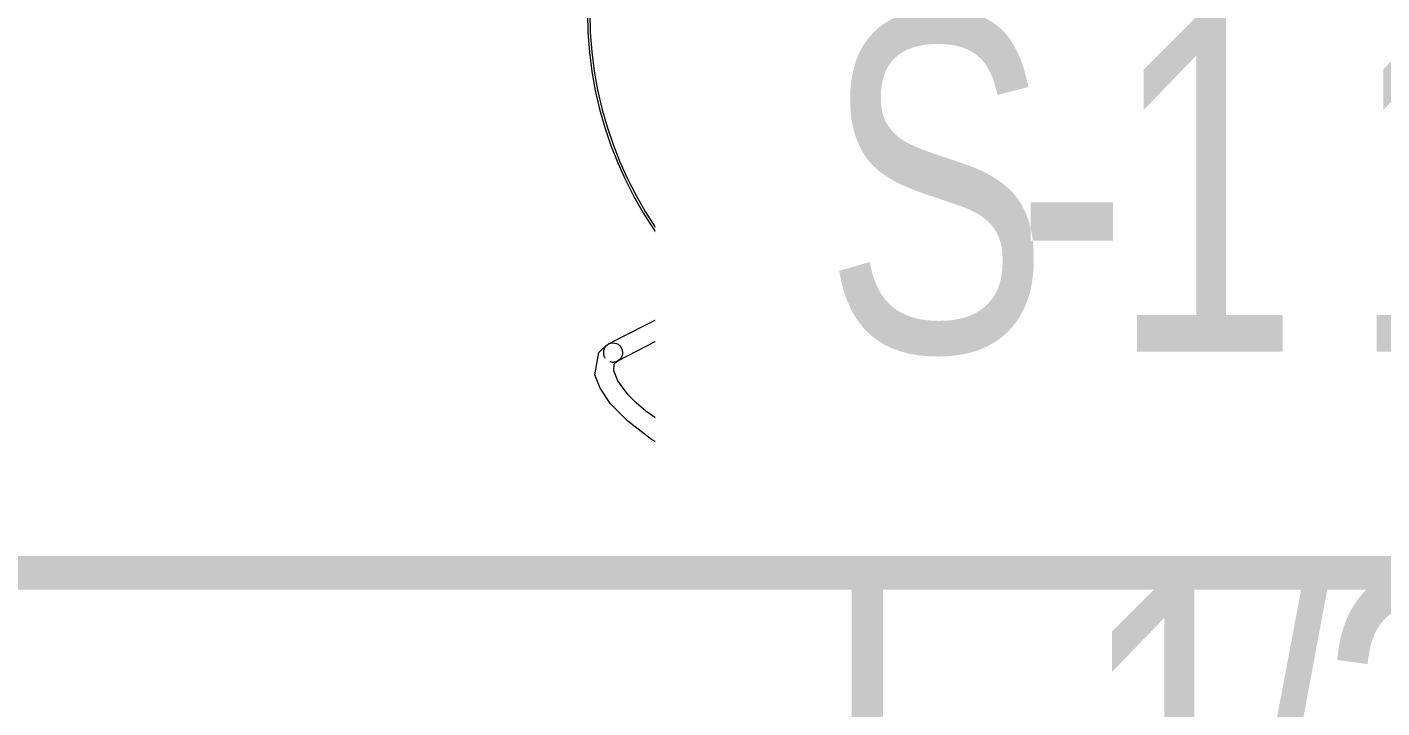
# Model space of a CAD drawing. Header units: millimetres. Extents: x -81374 to 485233, y -39075 to 157313.
# Drawn here: x 37252 to 38056, y -12100 to -11696 of the extents above; entities that cross this region are included whole.
import ezdxf
from ezdxf.enums import TextEntityAlignment as Align

# ---------------------------------------------------------------- set-up
doc = ezdxf.new("R2010")
doc.units = ezdxf.units.MM
doc.layers.add('G-IMPT', color=8, linetype='Continuous', lineweight=5)
doc.layers.add('M-HVAC VRV PIPE', color=152, linetype='Continuous')
doc.layers.add('M-HVAC-TEXT', color=7, linetype='Continuous')
doc.styles.add('romans', font='stylu.ttf', dxfattribs={"height": 125})
doc.styles.get("Standard").update_dxf_attribs({"font": 'arial.ttf'})

# ---------------------------------------------------------------- blocks, each defined once
blk = doc.blocks.new('floor plan 1')
at = {"layer": 'G-IMPT', "color": 8, "ltscale": 500}
for p, q in [((20341.56, -27055.62, 0), (20338.33, -27058.07, 0)), ((20345.11, -27053.63, 0), (20341.56, -27055.62, 0)), ((20348.81, -27052.2, 0), (20345.11, -27053.63, 0)), ((20352.8, -27051.3, 0), (20348.81, -27052.2, 0)), ((20357.14, -27050.95, 0), (20352.8, -27051.3, 0)), ((20357.14, -27050.95, 0), (20361.53, -27051.3, 0)), ((20361.53, -27051.3, 0), (20365.51, -27052.21, 0)), ((20365.51, -27052.21, 0), (20369.2, -27053.65, 0)), ((20369.2, -27053.65, 0), (20376.02, -27058.13, 0)), ((20333.07, -27064.22, 0), (20331.15, -27067.77, 0)), ((20335.49, -27060.95, 0), (20333.07, -27064.22, 0)), ((20338.33, -27058.07, 0), (20335.49, -27060.95, 0)), ((20376.02, -27058.13, 0), (20381.21, -27064.22, 0)), ((20381.21, -27064.22, 0), (20383.12, -27067.74, 0)), ((20331.15, -27067.77, 0), (20328.84, -27075.65, 0)), ((20383.12, -27067.74, 0), (20385.44, -27075.64, 0)), ((20328.54, -27087.93, 0), (20328.54, -27079.78, 0)), ((20328.84, -27075.65, 0), (20328.55, -27079.78, 0)), ((20385.44, -27075.64, 0), (20385.73, -27079.78, 0)), ((20385.74, -27079.78, 0), (20385.74, -27087.75, 0)), ((20357.14, -27085.44, 0), (20301.51, -27090.2, 0)), ((20357.14, -27086.35, 0), (20345.91, -27087.6, 0)), ((20357.14, -27085.44, 0), (20412.78, -27090.2, 0)), ((20357.14, -27086.35, 0), (20368.37, -27087.6, 0)), ((20301.51, -27090.2, 0), (20241.2, -27103.31, 0)), ((20275.14, -27095.42, 0), (20270.31, -27097.08, 0)), ((20284.1, -27094.43, 0), (20275.14, -27095.42, 0)), ((20357.14, -27096.88, 0), (20303.26, -27101.5, 0)), ((20357.14, -27096.88, 0), (20411.02, -27101.5, 0)), ((20412.78, -27090.2, 0), (20473.08, -27103.31, 0)), ((20430.19, -27094.43, 0), (20439.14, -27095.42, 0)), ((20439.14, -27095.42, 0), (20443.97, -27097.08, 0)), ((20241.2, -27103.31, 0), (20236.66, -27104.43, 0)), ((20303.26, -27101.5, 0), (20244.48, -27114.28, 0)), ((20357.14, -27097.79, 0), (20273.71, -27107.88, 0)), ((20328.54, -27164.2, 0), (20328.54, -27098.49, 0)), ((20357.14, -27097.79, 0), (20440.57, -27107.88, 0)), ((20385.74, -27097.33, 0), (20385.74, -27164.2, 0)), ((20411.02, -27101.5, 0), (20469.81, -27114.28, 0)), ((20473.08, -27103.31, 0), (20477.62, -27104.43, 0)), ((20477.62, -27104.43, 0), (20526.21, -27122.46, 0)), ((20255.37, -27152.03, 0), (20233.18, -27112.76, 0)), ((20243.14, -27107.13, 0), (20265.33, -27146.4, 0)), ((20260.03, -27112.7, 0), (20248.05, -27118.21, 0)), ((20273.71, -27107.88, 0), (20260.03, -27112.7, 0)), ((20440.57, -27107.88, 0), (20454.26, -27112.7, 0)), ((20448.95, -27146.4, 0), (20471.14, -27107.13, 0)), ((20454.25, -27112.7, 0), (20465.91, -27118.06, 0)), ((20481.1, -27112.76, 0), (20458.91, -27152.03, 0)), ((20481.3, -27112.6, 0), (20487.89, -27116.02, 0)), ((20239.67, -27115.47, 0), (20197.93, -27130.45, 0)), ((20244.48, -27114.28, 0), (20239.67, -27115.47, 0)), ((20348.79, -27133.68, 0), (20348.79, -27118.05, 0)), ((20469.81, -27114.28, 0), (20474.61, -27115.47, 0)), ((20474.61, -27115.47, 0), (20516.35, -27130.45, 0)), ((20197.33, -27134.57, 0), (20207.43, -27126.86, 0)), ((20207.43, -27126.86, 0), (20213.04, -27123.39, 0)), ((20227.02, -27128.55, 0), (20216.79, -27134.45, 0)), ((20239.22, -27122.28, 0), (20227.02, -27128.55, 0)), ((20475.06, -27122.28, 0), (20487.26, -27128.55, 0)), ((20487.26, -27128.55, 0), (20497.49, -27134.45, 0)), ((20505.47, -27126.02, 0), (20511.16, -27129.85, 0)), ((20526.21, -27122.46, 0), (20547.82, -27134.77, 0)), ((20197.93, -27130.45, 0), (20178.21, -27140.86, 0)), ((20191.91, -27140.79, 0), (20197.33, -27134.57, 0)), ((20216.79, -27134.45, 0), (20209.91, -27139.06, 0)), ((20497.49, -27134.45, 0), (20504.37, -27139.06, 0)), ((20511.16, -27129.85, 0), (20516.34, -27134.01, 0)), ((20516.34, -27134.01, 0), (20522.64, -27141.21, 0)), ((20516.35, -27130.45, 0), (20536.07, -27140.86, 0)), ((20547.82, -27134.77, 0), (20561.95, -27145.49, 0)), ((20178.21, -27140.86, 0), (20162.96, -27151.5, 0)), ((20189.64, -27145.72, 0), (20191.91, -27140.79, 0)), ((20205.28, -27142.79, 0), (20202.52, -27145.63, 0)), ((20209.91, -27139.06, 0), (20205.28, -27142.79, 0)), ((20264.08, -27144.88, 0), (20262.96, -27144.14, 0)), ((20264.97, -27145.84, 0), (20264.08, -27144.88, 0)), ((20504.37, -27139.06, 0), (20509, -27142.79, 0)), ((20509, -27142.79, 0), (20511.76, -27145.63, 0)), ((20522.64, -27141.21, 0), (20524.99, -27147.57, 0)), ((20536.07, -27140.86, 0), (20551.32, -27151.5, 0)), ((20162.96, -27151.5, 0), (20157.22, -27156.49, 0)), ((20189.86, -27152.2, 0), (20189.64, -27145.72, 0)), ((20191.04, -27154.85, 0), (20189.86, -27152.2, 0)), ((20190.61, -27152.65, 0), (20192.93, -27148.11, 0)), ((20191.58, -27155.85, 0), (20190.61, -27152.65, 0)), ((20192.93, -27148.11, 0), (20194.62, -27147.09, 0)), ((20194.35, -27147.08, 0), (20196.29, -27146.95, 0)), ((20194.62, -27147.09, 0), (20194.35, -27147.08, 0)), ((20196.29, -27146.95, 0), (20197.21, -27147.01, 0)), ((20197.21, -27147.01, 0), (20198.11, -27147.21, 0)), ((20198.11, -27147.21, 0), (20198.96, -27147.56, 0)), ((20198.96, -27147.56, 0), (20199.74, -27148.04, 0)), ((20199.74, -27148.04, 0), (20200.43, -27148.65, 0)), ((20200.43, -27148.65, 0), (20201, -27149.35, 0)), ((20202.52, -27145.63, 0), (20200.67, -27148.75, 0)), ((20200.67, -27148.75, 0), (20201.42, -27150.06, 0)), ((20200.84, -27149.14, 0), (20217.54, -27171.05, 0)), ((20201.42, -27150.06, 0), (20201.54, -27150.33, 0)), ((20255.09, -27147.05, 0), (20254.65, -27149.27, 0)), ((20254.65, -27149.27, 0), (20255.09, -27151.45, 0)), ((20265.62, -27146.99, 0), (20264.97, -27145.84, 0)), ((20448.66, -27146.99, 0), (20448.22, -27149.17, 0)), ((20448.22, -27149.17, 0), (20448.66, -27151.39, 0)), ((20448.66, -27151.39, 0), (20449.89, -27153.21, 0)), ((20449.89, -27153.21, 0), (20451.71, -27154.44, 0)), ((20457.65, -27153.55, 0), (20458.55, -27152.59, 0)), ((20458.55, -27152.59, 0), (20459.2, -27151.45, 0)), ((20496.74, -27171.05, 0), (20513.44, -27149.14, 0)), ((20511.76, -27145.63, 0), (20513.61, -27148.76, 0)), ((20512.31, -27152.43, 0), (20513.29, -27149.35, 0)), ((20514.37, -27156.86, 0), (20512.31, -27152.43, 0)), ((20513.61, -27148.76, 0), (20512.74, -27150.34, 0)), ((20524.33, -27152.44, 0), (20523.3, -27154.72, 0)), ((20524.99, -27147.57, 0), (20524.33, -27152.44, 0)), ((20551.32, -27151.5, 0), (20557.07, -27156.49, 0)), ((20561.95, -27145.49, 0), (20572.19, -27155.87, 0)), ((20152.57, -27161.23, 0), (20146.46, -27169.47, 0)), ((20157.22, -27156.49, 0), (20152.57, -27161.23, 0)), ((20208.4, -27177.93, 0), (20191.74, -27156.06, 0)), ((20451.71, -27154.44, 0), (20453.93, -27154.9, 0)), ((20453.93, -27154.9, 0), (20455.26, -27154.76, 0)), ((20455.26, -27154.76, 0), (20456.53, -27154.3, 0)), ((20456.53, -27154.3, 0), (20457.65, -27153.55, 0)), ((20522.54, -27156.06, 0), (20505.88, -27177.94, 0)), ((20516.47, -27158.11, 0), (20514.37, -27156.86, 0)), ((20517.99, -27158.25, 0), (20516.04, -27158.1, 0)), ((20516.04, -27158.1, 0), (20516.47, -27158.11, 0)), ((20518.91, -27158.19, 0), (20517.99, -27158.25, 0)), ((20519.81, -27157.98, 0), (20518.91, -27158.19, 0)), ((20520.66, -27157.64, 0), (20519.81, -27157.98, 0)), ((20521.44, -27157.15, 0), (20520.66, -27157.64, 0)), ((20522.13, -27156.55, 0), (20521.44, -27157.15, 0)), ((20522.7, -27155.85, 0), (20522.13, -27156.55, 0)), ((20523.3, -27154.72, 0), (20523.25, -27154.84, 0)), ((20557.07, -27156.49, 0), (20561.71, -27161.23, 0)), ((20561.71, -27161.23, 0), (20567.82, -27169.47, 0)), ((20572.19, -27155.87, 0), (20578.45, -27165.06, 0)), ((20146.46, -27169.47, 0), (20144.03, -27175.46, 0)), ((20498.88, -27169.34, 0), (20498.33, -27169.62, 0)), ((20499.45, -27169.12, 0), (20498.88, -27169.34, 0)), ((20500.06, -27168.96, 0), (20499.45, -27169.12, 0)), ((20567.82, -27169.47, 0), (20570.25, -27175.46, 0)), ((20578.45, -27165.06, 0), (20581.44, -27173.02, 0)), ((20144.03, -27175.46, 0), (20144.24, -27179.43, 0)), ((20207.32, -27174.05, 0), (20207.35, -27175.43, 0)), ((20207.35, -27175.43, 0), (20207.73, -27176.76, 0)), ((20207.73, -27176.76, 0), (20208.27, -27177.74, 0)), ((20217.58, -27171.11, 0), (20218.67, -27172.6, 0)), ((20218.67, -27172.6, 0), (20220.37, -27174.99, 0)), ((20220.37, -27174.99, 0), (20222.95, -27178.72, 0)), ((20493.91, -27175, 0), (20491.32, -27178.74, 0)), ((20495.61, -27172.6, 0), (20493.91, -27175, 0)), ((20496.7, -27171.11, 0), (20495.61, -27172.6, 0)), ((20495.68, -27173.58, 0), (20495.66, -27174.95, 0)), ((20495.66, -27174.95, 0), (20495.97, -27176.3, 0)), ((20496.06, -27172.25, 0), (20495.68, -27173.58, 0)), ((20495.97, -27176.3, 0), (20496.59, -27177.55, 0)), ((20496.6, -27171.24, 0), (20496.06, -27172.25, 0)), ((20496.59, -27177.55, 0), (20497.5, -27178.61, 0)), ((20496.9, -27170.85, 0), (20496.6, -27171.24, 0)), ((20497.33, -27170.39, 0), (20496.9, -27170.85, 0)), ((20497.81, -27169.98, 0), (20497.33, -27170.39, 0)), ((20498.33, -27169.62, 0), (20497.81, -27169.98, 0)), ((20570.25, -27175.46, 0), (20570.04, -27179.43, 0)), ((20581.44, -27173.02, 0), (20579.22, -27186.27, 0)), ((20135.83, -27187.16, 0), (20144.24, -27179.43, 0)), ((20137.88, -27186.32, 0), (20138.01, -27184.84, 0)), ((20138.01, -27184.84, 0), (20138.87, -27182.88, 0)), ((20138.87, -27182.88, 0), (20139.16, -27182.71, 0)), ((20143.14, -27180.64, 0), (20144.68, -27180.72, 0)), ((20144.68, -27180.72, 0), (20146.15, -27181.24, 0)), ((20146.13, -27181.22, 0), (20179.93, -27198.46, 0)), ((20146.15, -27181.24, 0), (20147.4, -27182.12, 0)), ((20208.27, -27177.74, 0), (20208.62, -27178.2, 0)), ((20208.36, -27177.88, 0), (20211.13, -27181.75, 0)), ((20208.62, -27178.2, 0), (20209.12, -27178.71, 0)), ((20209.12, -27178.71, 0), (20209.67, -27179.15, 0)), ((20209.67, -27179.15, 0), (20210.26, -27179.51, 0)), ((20210.26, -27179.51, 0), (20210.9, -27179.79, 0)), ((20210.9, -27179.79, 0), (20211.57, -27179.99, 0)), ((20211.13, -27181.75, 0), (20213.77, -27185.56, 0)), ((20211.57, -27179.99, 0), (20212.26, -27180.11, 0)), ((20212.26, -27180.11, 0), (20212.97, -27180.14, 0)), ((20213.77, -27185.56, 0), (20216.82, -27190.02, 0)), ((20222.95, -27178.72, 0), (20226.05, -27183.25, 0)), ((20226.05, -27183.25, 0), (20231.7, -27191.55, 0)), ((20488.22, -27183.26, 0), (20482.58, -27191.55, 0)), ((20491.32, -27178.74, 0), (20488.22, -27183.26, 0)), ((20500.51, -27185.57, 0), (20497.46, -27190.02, 0)), ((20497.5, -27178.61, 0), (20498.63, -27179.43, 0)), ((20498.63, -27179.43, 0), (20499.93, -27179.95, 0)), ((20499.93, -27179.95, 0), (20501.31, -27180.14, 0)), ((20503.15, -27181.75, 0), (20500.51, -27185.57, 0)), ((20505.92, -27177.88, 0), (20503.15, -27181.75, 0)), ((20534.35, -27198.46, 0), (20568.16, -27181.22, 0)), ((20565.1, -27186.32, 0), (20565.17, -27185.38, 0)), ((20565.17, -27185.38, 0), (20565.39, -27184.46, 0)), ((20565.39, -27184.46, 0), (20565.76, -27183.59, 0)), ((20565.76, -27183.59, 0), (20566.25, -27182.81, 0)), ((20566.25, -27182.81, 0), (20566.88, -27182.12, 0)), ((20567.02, -27182, 0), (20570.04, -27179.43, 0)), ((20135.83, -27187.16, 0), (20139.74, -27190.6, 0)), ((20137.92, -27187.1, 0), (20137.88, -27186.32, 0)), ((20138.07, -27187.87, 0), (20137.92, -27187.1, 0)), ((20138.33, -27188.62, 0), (20138.07, -27187.87, 0)), ((20138.68, -27189.31, 0), (20138.33, -27188.62, 0)), ((20139.12, -27189.95, 0), (20138.68, -27189.31, 0)), ((20139.65, -27190.52, 0), (20139.12, -27189.95, 0)), ((20174.73, -27208.64, 0), (20140.93, -27191.41, 0)), ((20216.82, -27190.02, 0), (20222.37, -27198.17, 0)), ((20231.7, -27191.55, 0), (20235.42, -27197.06, 0)), ((20482.58, -27191.55, 0), (20478.86, -27197.06, 0)), ((20497.46, -27190.02, 0), (20491.91, -27198.17, 0)), ((20573.36, -27191.41, 0), (20539.56, -27208.64, 0)), ((20565.3, -27187.74, 0), (20565.1, -27186.32, 0)), ((20565.94, -27189.2, 0), (20565.3, -27187.74, 0)), ((20566.85, -27190.39, 0), (20565.94, -27189.2, 0)), ((20567.66, -27191.16, 0), (20566.85, -27190.39, 0)), ((20568.71, -27191.69, 0), (20567.66, -27191.16, 0)), ((20569.68, -27191.9, 0), (20568.71, -27191.69, 0)), ((20571.01, -27192.02, 0), (20569.68, -27191.9, 0)), ((20572.33, -27191.82, 0), (20571.01, -27192.02, 0)), ((20573.57, -27191.3, 0), (20572.33, -27191.82, 0)), ((20574.63, -27190.52, 0), (20573.57, -27191.3, 0)), ((20574.54, -27190.6, 0), (20578.45, -27187.16, 0)), ((20579.22, -27186.27, 0), (20578.45, -27187.16, 0)), ((20180.43, -27198.74, 0), (20181.04, -27199.12, 0)), ((20181.04, -27199.12, 0), (20182.22, -27199.96, 0)), ((20182.22, -27199.96, 0), (20185.34, -27202.59, 0)), ((20222.37, -27198.17, 0), (20226.33, -27204.03, 0)), ((20491.91, -27198.17, 0), (20487.95, -27204.03, 0)), ((20532.06, -27199.96, 0), (20528.94, -27202.59, 0)), ((20533.24, -27199.12, 0), (20532.06, -27199.96, 0)), ((20533.85, -27198.74, 0), (20533.24, -27199.12, 0)), ((20172.2, -27206.01, 0), (20172.62, -27206.74, 0)), ((20172.62, -27206.74, 0), (20173.09, -27207.31, 0)), ((20173.09, -27207.31, 0), (20173.45, -27207.74, 0)), ((20173.45, -27207.74, 0), (20174.58, -27208.57, 0)), ((20174.22, -27208.35, 0), (20176.34, -27209.92, 0)), ((20174.58, -27208.57, 0), (20175.94, -27209.09, 0)), ((20175.94, -27209.09, 0), (20177.38, -27209.25, 0)), ((20177.38, -27209.25, 0), (20178.81, -27209.03, 0)), ((20178.81, -27209.03, 0), (20180.17, -27208.45, 0)), ((20180.17, -27208.45, 0), (20181.32, -27207.54, 0)), ((20181.32, -27207.54, 0), (20182.22, -27206.37, 0)), ((20182.22, -27206.37, 0), (20182.77, -27205, 0)), ((20182.77, -27205, 0), (20182.98, -27203.55, 0)), ((20185.34, -27202.59, 0), (20188.65, -27205.65, 0)), ((20188.65, -27205.65, 0), (20191.24, -27208.13, 0)), ((20191.24, -27208.13, 0), (20194.87, -27211.71, 0)), ((20523.05, -27208.13, 0), (20519.41, -27211.71, 0)), ((20525.63, -27205.65, 0), (20523.05, -27208.13, 0)), ((20528.94, -27202.59, 0), (20525.63, -27205.65, 0)), ((20531.3, -27203.55, 0), (20531.51, -27205, 0)), ((20531.51, -27205, 0), (20532.07, -27206.37, 0)), ((20532.07, -27206.37, 0), (20532.96, -27207.54, 0)), ((20532.96, -27207.54, 0), (20534.11, -27208.45, 0)), ((20534.11, -27208.45, 0), (20535.47, -27209.03, 0)), ((20535.47, -27209.03, 0), (20536.9, -27209.25, 0)), ((20536.9, -27209.25, 0), (20538.34, -27209.09, 0)), ((20540.06, -27208.35, 0), (20537.94, -27209.92, 0)), ((20538.34, -27209.09, 0), (20539.7, -27208.57, 0)), ((20539.7, -27208.57, 0), (20540.83, -27207.74, 0)), ((20540.83, -27207.74, 0), (20541.19, -27207.31, 0)), ((20541.19, -27207.31, 0), (20541.66, -27206.74, 0)), ((20541.66, -27206.74, 0), (20542.08, -27206.01, 0)), ((20176.34, -27209.92, 0), (20178.8, -27212.11, 0)), ((20178.8, -27212.11, 0), (20182.44, -27215.54, 0)), ((20182.44, -27215.54, 0), (20185.68, -27218.7, 0)), ((20194.87, -27211.71, 0), (20201.14, -27218.02, 0)), ((20519.41, -27211.71, 0), (20513.14, -27218.02, 0)), ((20531.84, -27215.54, 0), (20528.61, -27218.7, 0)), ((20535.48, -27212.11, 0), (20531.84, -27215.54, 0)), ((20537.94, -27209.92, 0), (20535.48, -27212.11, 0)), ((20185.68, -27218.7, 0), (20192.18, -27225.23, 0)), ((20192.18, -27225.23, 0), (20194.15, -27227.24, 0)), ((20328.54, -27231.59, 0), (20328.54, -27219.92, 0)), ((20385.74, -27219.92, 0), (20385.74, -27231.59, 0)), ((20522.1, -27225.23, 0), (20520.13, -27227.24, 0)), ((20528.61, -27218.7, 0), (20522.1, -27225.23, 0)), ((20328.54, -27245.07, 0), (20328.54, -27237.09, 0)), ((20385.74, -27237.09, 0), (20385.74, -27245.07, 0))]:
    blk.add_line(p, q, dxfattribs=at)
for centre, radius, start, end in [((30901.19, -15868.25), 12777.77, 49.906974, 259.603181), ((18060.55, -17690.18), 9598.53, 196.540677, 301.958989), ((20357.14, -27387.8, 0), 228.8, 0, 180), ((20357.14, -27387.8, 0), 228.8, 0, 180), ((20357.14, -27387.8, 0), 227.37, 0, 180)]:
    blk.add_arc(centre, radius, start, end, dxfattribs=at)
at = {"layer": 'G-IMPT', "color": 8, "ltscale": 500, "extrusion": (0, 0, -1)}
for centre, major_axis, ratio, start_param, end_param in [((20238.16, -27109.95, 0), (4.98, 2.81), 0.992436, 4.258135, 5.223509), ((20238.16, -27109.95, 0), (4.98, 2.81), 0.992436, 0.957956, 2.081916), ((20357.14, -27114.49, 0), (-8.35, 0), 0.173648, 0.261799, 2.879793), ((20476.12, -27109.95, 0), (-4.98, 2.81), 0.992436, 4.201269, 5.531684), ((20357.14, -27114.49, 0), (-8.35, 0), 0.173648, 5.497787, 6.021386), ((20357.14, -27114.49, 0), (-8.35, 0), 0.173648, 4.18879, 5.235988), ((20357.14, -27114.49, 0), (-8.35, 0), 0.173648, 3.403392, 3.926991), ((20453.93, -27149.22, 0), (-4.98, 2.81), 0.992436, 6.183384, 6.879071), ((20260.35, -27149.22, 0), (4.98, 2.81), 0.992436, 2.081916, 3.241394), ((20260.35, -27149.22, 0), (4.98, 2.81), 0.992436, 0.099802, 2.081916), ((20453.93, -27149.22, 0), (-4.98, 2.81), 0.992436, 2.248945, 3.041791)]:
    blk.add_ellipse(centre, major_axis=major_axis, ratio=ratio, start_param=start_param, end_param=end_param, dxfattribs=at)
at = {"layer": 'G-IMPT', "color": 8, "ltscale": 500}
for points in [[(20328.98, -27084.78, 0), (20328.4, -27081.49, 0), (20328.39, -27074.71, 0), (20331.85, -27065.12, 0), (20338.3, -27057.32, 0), (20347.19, -27052.13, 0), (20353.68, -27051, 0), (20357.14, -27050.96, 0)], [(20357.14, -27087.05, 0), (20357.14, -27086.89, 0), (20357.14, -27086.63, 0), (20357.14, -27086.39, 0), (20357.14, -27086.32, 0), (20357.14, -27086.44, 0), (20357.14, -27086.72, 0), (20357.14, -27087.02, 0), (20357.14, -27087.19, 0)], [(20357.14, -27087.05, 0), (20357.14, -27086.9, 0), (20357.14, -27086.63, 0), (20357.14, -27086.39, 0), (20357.14, -27086.32, 0), (20357.14, -27086.44, 0), (20357.14, -27086.72, 0), (20357.14, -27087.02, 0), (20357.14, -27087.19, 0)], [(20236.66, -27104.43, 0), (20236.67, -27104.43, 0), (20236.68, -27104.44, 0), (20236.7, -27104.47, 0)], [(20477.62, -27104.43, 0), (20477.61, -27104.43, 0), (20477.6, -27104.44, 0), (20477.58, -27104.47, 0)], [(20349.62, -27112.33, 0), (20349.35, -27112.5, 0), (20348.93, -27112.82, 0), (20348.79, -27113.08, 0), (20348.79, -27113.19, 0)], [(20354.6, -27108.48, 0), (20353.12, -27108.34, 0), (20351.68, -27108.1, 0), (20350.27, -27107.76, 0)], [(20354.6, -27108.48, 0), (20353.12, -27108.35, 0), (20351.69, -27108.11, 0), (20350.28, -27107.76, 0)], [(20364.21, -27107.71, 0), (20362.77, -27108.07, 0), (20361.27, -27108.25, 0), (20359.75, -27108.38, 0)], [(20365.49, -27113.19, 0), (20365.49, -27113.08, 0), (20365.35, -27112.82, 0), (20364.93, -27112.5, 0), (20364.66, -27112.33, 0)], [(20365.28, -27113.45, 0), (20365.42, -27113.39, 0), (20365.49, -27113.3, 0), (20365.49, -27113.19, 0)]]:
    blk.add_open_spline(points, degree=3, dxfattribs=at)
for points, knots in [([(20328.97, -27084.76, 0), (20328.76, -27083.54, 0), (20328.52, -27081.28, 0), (20328.55, -27077.87, 0), (20328.98, -27074.18, 0), (20330.13, -27069.92, 0), (20332.21, -27065.34, 0), (20335.09, -27061.22, 0), (20338.61, -27057.63, 0), (20342.72, -27054.74, 0), (20347.3, -27052.56, 0), (20352.02, -27051.29, 0), (20355.4, -27050.98, 0), (20357.14, -27050.96, 0)], [-0.5555556, -0.5555556, -0.5555556, -0.5555556, -0.5138889, -0.4791667, -0.4444444, -0.3888889, -0.3333333, -0.2777778, -0.2222222, -0.1666667, -0.1111111, -0.0555556, 0, 0, 0, 0]), ([(20357.14, -27050.96, 0), (20360.62, -27051, 0), (20365.47, -27051.84, 0), (20371.55, -27054.73, 0), (20375.65, -27057.61, 0), (20379.19, -27061.22, 0), (20382.07, -27065.35, 0), (20384.15, -27069.91, 0), (20385.45, -27074.76, 0), (20385.87, -27079.76, 0), (20385.6, -27083.11, 0), (20385.31, -27084.76, 0)], [-1, -1, -1, -1, -0.8888889, -0.8333333, -0.7777778, -0.7222222, -0.6666667, -0.6111111, -0.5555556, -0.5, -0.4444444, -0.4444444, -0.4444444, -0.4444444]), ([(20357.14, -27050.96, 0), (20361.48, -27051.01, 0), (20367.47, -27052.32, 0), (20373.89, -27056.26, 0), (20376.98, -27058.94, 0), (20379.13, -27061.27, 0), (20381.02, -27063.82, 0), (20383.08, -27067.34, 0), (20385, -27072.36, 0), (20385.77, -27077.44, 0), (20385.73, -27081.7, 0), (20385.49, -27083.75, 0), (20385.31, -27084.77, 0)], [-1, -1, -1, -1, -0.8611111, -0.7916667, -0.7569444, -0.7222222, -0.6875, -0.6527778, -0.5833333, -0.5138889, -0.4791667, -0.4444444, -0.4444444, -0.4444444, -0.4444444]), ([(20357.14, -27087.3, 0), (20357.14, -27087.05, 0), (20357.14, -27086.6, 0), (20357.14, -27085.87, 0), (20357.14, -27085.37, 0), (20357.14, -27085.45, 0), (20357.14, -27085.85, 0), (20357.14, -27086.16, 0), (20357.14, -27086.34, 0)], [0.5555556, 0.5555556, 0.5555556, 0.5555556, 0.6111111, 0.6666667, 0.7777778, 0.8888889, 0.9444444, 1, 1, 1, 1]), ([(20357.14, -27095.98, 0), (20357.14, -27096.16, 0), (20357.14, -27096.46, 0), (20357.14, -27096.76, 0), (20357.14, -27096.9, 0), (20357.14, -27096.86, 0), (20357.14, -27096.64, 0), (20357.14, -27096.14, 0), (20357.14, -27095.3, 0), (20357.14, -27094.25, 0), (20357.14, -27093.36, 0), (20357.14, -27092.4, 0), (20357.14, -27091.08, 0), (20357.14, -27089.74, 0), (20357.14, -27088.49, 0), (20357.14, -27087.64, 0), (20357.14, -27086.9, 0), (20357.14, -27086.52, 0), (20357.14, -27086.34, 0)], [0, 0, 0, 0, 0.055556, 0.111111, 0.166667, 0.222222, 0.277778, 0.333333, 0.444444, 0.5, 0.555556, 0.611111, 0.666667, 0.777778, 0.833333, 0.888889, 0.944444, 1, 1, 1, 1]), ([(20357.14, -27096.96, 0), (20357.14, -27097.13, 0), (20357.14, -27097.42, 0), (20357.14, -27097.71, 0), (20357.14, -27097.82, 0), (20357.14, -27097.75, 0), (20357.14, -27097.52, 0), (20357.14, -27096.99, 0), (20357.14, -27096.35, 0), (20357.14, -27095.85, 0)], [-0.6666667, -0.6666667, -0.6666667, -0.6666667, -0.6111111, -0.5555556, -0.5, -0.4444444, -0.3888889, -0.3333333, -0.2222222, -0.2222222, -0.2222222, -0.2222222]), ([(20357.14, -27096.96, 0), (20357.14, -27097.13, 0), (20357.14, -27097.42, 0), (20357.14, -27097.71, 0), (20357.14, -27097.82, 0), (20357.14, -27097.75, 0), (20357.14, -27097.52, 0), (20357.14, -27097.05, 0), (20357.14, -27096.46, 0), (20357.14, -27095.97, 0), (20357.14, -27095.85, 0)], [0.3333333, 0.3333333, 0.3333333, 0.3333333, 0.3888889, 0.4444444, 0.5, 0.5555556, 0.6111111, 0.6666667, 0.75, 0.7777778, 0.7777778, 0.7777778, 0.7777778]), ([(20236.77, -27105.31, 0), (20236.74, -27105.13, 0), (20236.68, -27104.84, 0), (20236.64, -27104.52, 0), (20236.64, -27104.44, 0), (20236.66, -27104.43, 0)], [0, 0, 0, 0, 0.0555556, 0.1111111, 0.1797143, 0.1797143, 0.1797143, 0.1797143]), ([(20477.51, -27105.31, 0), (20477.55, -27105.13, 0), (20477.6, -27104.84, 0), (20477.65, -27104.52, 0), (20477.64, -27104.44, 0), (20477.62, -27104.43, 0)], [0, 0, 0, 0, 0.0555556, 0.1111111, 0.1797143, 0.1797143, 0.1797143, 0.1797143]), ([(20236.77, -27105.31, 0), (20236.81, -27105.49, 0), (20236.89, -27105.86, 0), (20237.11, -27106.82, 0), (20237.47, -27108.26, 0), (20237.91, -27109.9, 0), (20238.27, -27111.18, 0), (20238.55, -27112.18, 0), (20238.84, -27113.17, 0), (20239.13, -27114.08, 0), (20239.36, -27114.79, 0), (20239.53, -27115.23, 0), (20239.6, -27115.39, 0), (20239.62, -27115.43, 0)], [0, 0, 0, 0, 0.0555556, 0.1111111, 0.2222222, 0.3333333, 0.3888889, 0.4444444, 0.5138889, 0.5833333, 0.6527778, 0.7222222, 0.7777778, 0.7777778, 0.7777778, 0.7777778]), ([(20258.92, -27110.98, 0), (20259.04, -27111.21, 0), (20259.26, -27111.63, 0), (20259.54, -27112.12, 0), (20259.77, -27112.47, 0), (20259.94, -27112.67, 0), (20260, -27112.7, 0), (20260.03, -27112.7, 0)], [0.2222222, 0.2222222, 0.2222222, 0.2222222, 0.2777778, 0.3333333, 0.3888889, 0.4444444, 0.4956758, 0.4956758, 0.4956758, 0.4956758]), ([(20260.03, -27112.7, 0), (20260.03, -27112.69, 0), (20260.05, -27112.68, 0), (20260.07, -27112.6, 0), (20260.03, -27112.33, 0), (20259.88, -27111.76, 0), (20259.67, -27111.14, 0), (20259.49, -27110.65, 0)], [0.4980564, 0.4980564, 0.4980564, 0.4980564, 0.5, 0.5555556, 0.6111111, 0.6666667, 0.7777778, 0.7777778, 0.7777778, 0.7777778]), ([(20348.79, -27113.19, 0), (20348.79, -27113.3, 0), (20348.93, -27113.48, 0), (20349.46, -27113.58, 0), (20350.06, -27113.61, 0), (20350.6, -27113.62, 0), (20351.22, -27113.6, 0), (20351.92, -27113.57, 0), (20352.68, -27113.54, 0), (20353.77, -27113.49, 0), (20355.26, -27113.43, 0), (20356.51, -27113.42, 0), (20357.14, -27113.42, 0)], [-1, -1, -1, -1, -0.857143, -0.714286, -0.642857, -0.571429, -0.5, -0.428571, -0.357143, -0.285714, -0.142857, 0, 0, 0, 0]), ([(20357.14, -27110.52, 0), (20356.51, -27110.52, 0), (20355.26, -27110.58, 0), (20353.77, -27110.82, 0), (20352.68, -27111.08, 0), (20351.92, -27111.3, 0), (20351.22, -27111.55, 0), (20350.71, -27111.76, 0), (20350.44, -27111.88, 0), (20350.36, -27111.92, 0)], [-1, -1, -1, -1, -0.8571429, -0.7142857, -0.6428571, -0.5714286, -0.5, -0.4285714, -0.3958969, -0.3958969, -0.3958969, -0.3958969]), ([(20363.67, -27111.8, 0), (20363.47, -27111.72, 0), (20363.06, -27111.55, 0), (20362.36, -27111.3, 0), (20361.6, -27111.08, 0), (20360.51, -27110.82, 0), (20359.03, -27110.58, 0), (20357.77, -27110.52, 0), (20357.14, -27110.52, 0)], [-0.5714286, -0.5714286, -0.5714286, -0.5714286, -0.5, -0.4285714, -0.3571429, -0.2857143, -0.1428571, 0, 0, 0, 0]), ([(20364.22, -27107.7, 0), (20363.55, -27107.87, 0), (20362.11, -27108.2, 0), (20360.59, -27108.34, 0), (20359.78, -27108.4, 0)], [-0.07874903, -0.07874903, -0.07874903, -0.07874903, -0.05555556, -0.02873291, -0.02873291, -0.02873291, -0.02873291]), ([(20454.25, -27112.7, 0), (20454.25, -27112.69, 0), (20454.23, -27112.68, 0), (20454.21, -27112.6, 0), (20454.25, -27112.33, 0), (20454.38, -27111.83, 0), (20454.57, -27111.25, 0), (20454.75, -27110.77, 0), (20454.79, -27110.65, 0)], [0.4980564, 0.4980564, 0.4980564, 0.4980564, 0.5, 0.5555556, 0.6111111, 0.6666667, 0.75, 0.7777778, 0.7777778, 0.7777778, 0.7777778]), ([(20456.12, -27109.43, 0), (20455.99, -27109.72, 0), (20455.72, -27110.27, 0), (20455.35, -27111, 0), (20455.02, -27111.63, 0), (20454.74, -27112.12, 0), (20454.51, -27112.47, 0), (20454.35, -27112.67, 0), (20454.28, -27112.7, 0), (20454.26, -27112.7, 0)], [0.1111111, 0.1111111, 0.1111111, 0.1111111, 0.1666667, 0.2222222, 0.2777778, 0.3333333, 0.3888889, 0.4444444, 0.4956758, 0.4956758, 0.4956758, 0.4956758]), ([(20477.51, -27105.31, 0), (20477.47, -27105.49, 0), (20477.39, -27105.86, 0), (20477.17, -27106.82, 0), (20476.81, -27108.26, 0), (20476.37, -27109.9, 0), (20476.02, -27111.18, 0), (20475.75, -27112.1, 0), (20475.5, -27112.96, 0), (20475.27, -27113.72, 0), (20475.06, -27114.37, 0), (20474.82, -27115.06, 0), (20474.71, -27115.35, 0), (20474.66, -27115.43, 0)], [0, 0, 0, 0, 0.0555556, 0.1111111, 0.2222222, 0.3333333, 0.3888889, 0.4444444, 0.5, 0.5555556, 0.6111111, 0.6666667, 0.7777778, 0.7777778, 0.7777778, 0.7777778]), ([(20357.14, -27113.42, 0), (20357.77, -27113.42, 0), (20359.03, -27113.43, 0), (20360.51, -27113.49, 0), (20361.6, -27113.54, 0), (20362.36, -27113.57, 0), (20363.06, -27113.6, 0), (20363.68, -27113.62, 0), (20364.22, -27113.61, 0), (20364.52, -27113.6, 0), (20364.66, -27113.59, 0)], [-1, -1, -1, -1, -0.8571429, -0.7142857, -0.6428571, -0.5714286, -0.5, -0.4285714, -0.3571429, -0.2857143, -0.2857143, -0.2857143, -0.2857143]), ([(20196.29, -27158.25, 0), (20196.71, -27158.24, 0), (20197.34, -27158.16, 0), (20198.04, -27157.95, 0), (20198.42, -27157.8, 0), (20198.7, -27157.67, 0), (20198.97, -27157.53, 0), (20199.32, -27157.32, 0), (20199.89, -27156.9, 0), (20200.61, -27156.19, 0), (20201.2, -27155.35, 0), (20201.56, -27154.62, 0), (20201.77, -27154.05, 0), (20201.9, -27153.43, 0), (20201.97, -27152.8, 0), (20201.97, -27152.16, 0), (20201.9, -27151.54, 0), (20201.76, -27150.94, 0), (20201.49, -27150.17, 0), (20201.2, -27149.63, 0), (20200.97, -27149.3, 0)], [0, 0, 0, 0, 0.1, 0.15, 0.175, 0.2, 0.225, 0.25, 0.3, 0.4, 0.5, 0.55, 0.6, 0.65, 0.7, 0.75, 0.8, 0.85, 0.9, 1, 1, 1, 1]), ([(20517.99, -27146.95, 0), (20517.69, -27146.94, 0), (20517.07, -27146.98, 0), (20516.33, -27147.15, 0), (20515.83, -27147.33, 0), (20515.55, -27147.45, 0), (20515.35, -27147.54, 0), (20515.15, -27147.65, 0), (20514.95, -27147.77, 0), (20514.76, -27147.89, 0), (20514.57, -27148.02, 0), (20514.39, -27148.16, 0), (20514.21, -27148.31, 0), (20514.04, -27148.47, 0), (20513.88, -27148.63, 0), (20513.72, -27148.79, 0), (20513.53, -27149.01, 0), (20513.4, -27149.19, 0), (20513.32, -27149.3, 0)], [0, 0, 0, 0, 0.166667, 0.333333, 0.416667, 0.458333, 0.5, 0.541667, 0.583333, 0.625, 0.666667, 0.708333, 0.75, 0.791667, 0.833333, 0.875, 0.916667, 1, 1, 1, 1]), ([(20522.67, -27155.89, 0), (20522.76, -27155.76, 0), (20522.97, -27155.44, 0), (20523.24, -27154.89, 0), (20523.43, -27154.34, 0), (20523.55, -27153.88, 0), (20523.63, -27153.45, 0), (20523.66, -27153.08, 0), (20523.68, -27152.7, 0), (20523.65, -27152.15, 0), (20523.52, -27151.37, 0), (20523.24, -27150.54, 0), (20522.82, -27149.74, 0), (20522.29, -27149.03, 0), (20521.5, -27148.25, 0), (20520.76, -27147.77, 0), (20520.29, -27147.52, 0), (20520.02, -27147.39, 0), (20519.77, -27147.26, 0), (20519.62, -27147.18, 0), (20519.56, -27147.11, 0), (20519.46, -27147.04, 0), (20519.75, -27147.06, 0), (20520.06, -27147.12, 0), (20519.82, -27147.05, 0), (20519.28, -27146.96, 0), (20518.73, -27146.92, 0), (20518.25, -27146.93, 0), (20517.99, -27146.95, 0)], [0, 0, 0, 0, 0.05, 0.1, 0.125, 0.15, 0.175, 0.1875, 0.2, 0.225, 0.25, 0.275, 0.3, 0.325, 0.35, 0.4, 0.425, 0.45, 0.475, 0.525, 0.575, 0.6375, 0.7, 0.75, 0.85, 0.9, 0.95, 1, 1, 1, 1]), ([(20191.61, -27155.89, 0), (20191.7, -27156.01, 0), (20191.83, -27156.18, 0), (20192.02, -27156.41, 0), (20192.18, -27156.57, 0), (20192.34, -27156.73, 0), (20192.51, -27156.89, 0), (20192.69, -27157.04, 0), (20192.87, -27157.18, 0), (20193.06, -27157.31, 0), (20193.25, -27157.43, 0), (20193.45, -27157.55, 0), (20193.65, -27157.65, 0), (20193.85, -27157.75, 0), (20194.13, -27157.87, 0), (20194.63, -27158.04, 0), (20195.37, -27158.21, 0), (20195.98, -27158.25, 0), (20196.29, -27158.25, 0)], [0, 0, 0, 0, 0.083333, 0.125, 0.166667, 0.208333, 0.25, 0.291667, 0.333333, 0.375, 0.416667, 0.458333, 0.5, 0.541667, 0.583333, 0.666667, 0.833333, 1, 1, 1, 1]), ([(20214.21, -27168.96, 0), (20214.31, -27168.98, 0), (20214.52, -27169.02, 0), (20214.82, -27169.11, 0), (20215.11, -27169.21, 0), (20215.39, -27169.33, 0), (20215.64, -27169.45, 0), (20215.87, -27169.57, 0), (20216.09, -27169.71, 0), (20216.33, -27169.86, 0), (20216.55, -27170.04, 0), (20216.75, -27170.21, 0), (20216.92, -27170.37, 0), (20217.1, -27170.54, 0), (20217.28, -27170.74, 0), (20217.48, -27170.96, 0), (20217.59, -27171.11, 0), (20217.65, -27171.2, 0)], [0.2222222, 0.2222222, 0.2222222, 0.2222222, 0.2777778, 0.3333333, 0.3888889, 0.4444444, 0.5, 0.5416667, 0.5833333, 0.6388889, 0.6944444, 0.7361111, 0.7777778, 0.8194444, 0.8611111, 0.9166667, 1, 1, 1, 1]), ([(20217.65, -27171.2, 0), (20217.7, -27171.27, 0), (20217.8, -27171.42, 0), (20217.94, -27171.67, 0), (20218.07, -27171.92, 0), (20218.18, -27172.15, 0), (20218.3, -27172.45, 0), (20218.43, -27172.81, 0), (20218.53, -27173.22, 0), (20218.6, -27173.56, 0), (20218.64, -27173.9, 0), (20218.66, -27174.24, 0), (20218.65, -27174.59, 0), (20218.63, -27174.93, 0), (20218.58, -27175.28, 0), (20218.49, -27175.73, 0), (20218.33, -27176.29, 0), (20218.06, -27176.94, 0), (20217.71, -27177.55, 0), (20217.29, -27178.11, 0), (20216.8, -27178.62, 0), (20216.25, -27179.06, 0), (20215.66, -27179.44, 0), (20215.13, -27179.69, 0), (20214.69, -27179.86, 0), (20214.36, -27179.96, 0), (20214.02, -27180.04, 0), (20213.55, -27180.11, 0), (20213.2, -27180.14, 0), (20212.97, -27180.14, 0)], [0, 0, 0, 0, 0.027778, 0.055556, 0.083333, 0.104167, 0.125, 0.166667, 0.194444, 0.222222, 0.25, 0.277778, 0.305556, 0.333333, 0.361111, 0.388889, 0.444444, 0.5, 0.555556, 0.611111, 0.666667, 0.722222, 0.777778, 0.833333, 0.861111, 0.888889, 0.916667, 0.944444, 1, 1, 1, 1]), ([(20506.97, -27174.08, 0), (20506.98, -27174.2, 0), (20506.99, -27174.43, 0), (20506.99, -27174.77, 0), (20506.97, -27175.12, 0), (20506.93, -27175.46, 0), (20506.86, -27175.8, 0), (20506.77, -27176.15, 0), (20506.66, -27176.46, 0), (20506.56, -27176.72, 0), (20506.46, -27176.96, 0), (20506.32, -27177.25, 0), (20506.15, -27177.54, 0), (20506.03, -27177.72, 0), (20505.98, -27177.79, 0)], [0.6666667, 0.6666667, 0.6666667, 0.6666667, 0.6944444, 0.7222222, 0.75, 0.7777778, 0.8055556, 0.8333333, 0.8611111, 0.8819444, 0.9027778, 0.9305556, 0.9722222, 1, 1, 1, 1]), ([(20149.18, -27186.32, 0), (20149.18, -27186, 0), (20149.15, -27185.53, 0), (20149.04, -27184.99, 0), (20148.96, -27184.69, 0), (20148.89, -27184.46, 0), (20148.81, -27184.24, 0), (20148.73, -27184.02, 0), (20148.63, -27183.81, 0), (20148.53, -27183.6, 0), (20148.42, -27183.4, 0), (20148.3, -27183.2, 0), (20148.17, -27183.01, 0), (20148.04, -27182.82, 0), (20147.89, -27182.64, 0), (20147.69, -27182.4, 0), (20147.53, -27182.24, 0), (20147.41, -27182.13, 0)], [0, 0, 0, 0, 0.2, 0.3, 0.35, 0.4, 0.45, 0.5, 0.55, 0.6, 0.65, 0.7, 0.75, 0.8, 0.85, 0.9, 1, 1, 1, 1]), ([(20505.98, -27177.79, 0), (20505.94, -27177.85, 0), (20505.85, -27177.98, 0), (20505.69, -27178.17, 0), (20505.53, -27178.35, 0), (20505.34, -27178.54, 0), (20505.15, -27178.73, 0), (20504.95, -27178.9, 0), (20504.67, -27179.12, 0), (20504.38, -27179.31, 0), (20504.08, -27179.48, 0), (20503.82, -27179.61, 0), (20503.37, -27179.81, 0), (20502.76, -27180, 0), (20502.02, -27180.12, 0), (20501.55, -27180.14, 0), (20501.31, -27180.14, 0)], [0, 0, 0, 0, 0.0625, 0.109375, 0.15625, 0.203125, 0.246094, 0.296875, 0.34375, 0.4375, 0.484375, 0.53125, 0.59375, 0.75, 0.875, 1, 1, 1, 1]), ([(20572.57, -27180.94, 0), (20572.51, -27180.92, 0), (20572.26, -27180.84, 0), (20571.89, -27180.74, 0), (20571.45, -27180.67, 0), (20571.06, -27180.63, 0), (20570.68, -27180.61, 0), (20570.17, -27180.63, 0), (20569.54, -27180.72, 0), (20568.92, -27180.89, 0), (20568.44, -27181.08, 0), (20567.98, -27181.31, 0), (20567.44, -27181.64, 0), (20567.05, -27181.96, 0), (20566.87, -27182.13, 0)], [0.5555556, 0.5555556, 0.5555556, 0.5555556, 0.5694444, 0.6111111, 0.6388889, 0.6666667, 0.6944444, 0.7222222, 0.7777778, 0.8333333, 0.8611111, 0.8888889, 0.9444444, 1, 1, 1, 1]), ([(20576.4, -27186.32, 0), (20576.41, -27186.21, 0), (20576.41, -27185.99, 0), (20576.39, -27185.63, 0), (20576.34, -27185.22, 0), (20576.27, -27184.87, 0), (20576.19, -27184.55, 0), (20576.07, -27184.18, 0), (20575.88, -27183.7, 0), (20575.64, -27183.27, 0), (20575.46, -27183.01, 0), (20575.39, -27182.91, 0), (20575.36, -27182.87, 0)], [0, 0, 0, 0, 0.0277778, 0.0555556, 0.0833333, 0.1111111, 0.125, 0.1388889, 0.1666667, 0.1944444, 0.2083333, 0.2222222, 0.2222222, 0.2222222, 0.2222222]), ([(20139.64, -27190.51, 0), (20139.8, -27190.65, 0), (20140.04, -27190.86, 0), (20140.4, -27191.11, 0), (20140.68, -27191.28, 0), (20140.97, -27191.44, 0), (20141.27, -27191.58, 0), (20141.58, -27191.7, 0), (20141.89, -27191.8, 0), (20142.21, -27191.89, 0), (20142.54, -27191.95, 0), (20142.83, -27191.99, 0), (20143.11, -27192.01, 0), (20143.44, -27192.02, 0), (20143.8, -27192.01, 0), (20144.16, -27191.97, 0), (20144.47, -27191.92, 0), (20144.76, -27191.87, 0), (20145.06, -27191.82, 0), (20145.32, -27191.76, 0), (20145.55, -27191.68, 0), (20145.7, -27191.59, 0), (20145.8, -27191.5, 0), (20145.9, -27191.4, 0), (20146.06, -27191.29, 0), (20146.34, -27191.13, 0), (20146.77, -27190.88, 0), (20147.16, -27190.61, 0), (20147.41, -27190.4, 0), (20147.61, -27190.22, 0), (20147.81, -27189.99, 0), (20148.02, -27189.72, 0), (20148.2, -27189.45, 0), (20148.35, -27189.2, 0), (20148.53, -27188.87, 0), (20148.72, -27188.49, 0), (20148.89, -27188.06, 0), (20149, -27187.7, 0), (20149.08, -27187.35, 0), (20149.15, -27186.88, 0), (20149.18, -27186.54, 0), (20149.18, -27186.32, 0)], [0, 0, 0, 0, 0.05, 0.075, 0.1, 0.125, 0.15, 0.175, 0.2, 0.225, 0.25, 0.275, 0.29375, 0.3125, 0.35, 0.375, 0.39375, 0.425, 0.45, 0.475, 0.5, 0.525, 0.55, 0.575, 0.59375, 0.6125, 0.65, 0.675, 0.6875, 0.703125, 0.725, 0.75, 0.775, 0.79375, 0.8125, 0.85, 0.875, 0.9, 0.925, 0.95, 1, 1, 1, 1]), ([(20574.64, -27190.51, 0), (20574.74, -27190.42, 0), (20574.9, -27190.26, 0), (20575.11, -27190.02, 0), (20575.31, -27189.76, 0), (20575.49, -27189.5, 0), (20575.66, -27189.22, 0), (20575.81, -27188.94, 0), (20575.95, -27188.61, 0), (20576.1, -27188.25, 0), (20576.21, -27187.87, 0), (20576.3, -27187.49, 0), (20576.39, -27186.97, 0), (20576.41, -27186.58, 0), (20576.4, -27186.32, 0)], [0, 0, 0, 0, 0.083333, 0.145833, 0.208333, 0.291667, 0.354167, 0.416667, 0.5, 0.583333, 0.666667, 0.75, 0.833333, 1, 1, 1, 1]), ([(20174.49, -27198.64, 0), (20174.71, -27198.52, 0), (20175.04, -27198.35, 0), (20175.5, -27198.17, 0), (20175.85, -27198.06, 0), (20176.21, -27197.97, 0), (20176.57, -27197.91, 0), (20176.93, -27197.86, 0), (20177.29, -27197.84, 0), (20177.66, -27197.85, 0), (20178.02, -27197.88, 0), (20178.38, -27197.93, 0), (20178.73, -27198, 0), (20179.08, -27198.1, 0), (20179.43, -27198.23, 0), (20179.77, -27198.37, 0), (20180.09, -27198.53, 0), (20180.4, -27198.72, 0), (20180.78, -27198.98, 0), (20181.05, -27199.2, 0), (20181.22, -27199.36, 0)], [0.4444444, 0.4444444, 0.4444444, 0.4444444, 0.5, 0.5277778, 0.5555556, 0.5833333, 0.6111111, 0.6388889, 0.6666667, 0.6944444, 0.7222222, 0.75, 0.7777778, 0.8055556, 0.8333333, 0.8611111, 0.8888889, 0.9166667, 0.9444444, 1, 1, 1, 1]), ([(20181.22, -27199.36, 0), (20181.24, -27199.39, 0), (20181.3, -27199.46, 0), (20181.41, -27199.59, 0), (20181.56, -27199.77, 0), (20181.71, -27199.95, 0), (20181.87, -27200.14, 0), (20182.01, -27200.31, 0), (20182.14, -27200.51, 0), (20182.29, -27200.75, 0), (20182.43, -27201.01, 0), (20182.57, -27201.33, 0), (20182.69, -27201.65, 0), (20182.79, -27201.98, 0), (20182.87, -27202.32, 0), (20182.93, -27202.7, 0), (20182.97, -27203.12, 0), (20182.98, -27203.41, 0), (20182.98, -27203.55, 0)], [0, 0, 0, 0, 0.041667, 0.104167, 0.161458, 0.229167, 0.270833, 0.3125, 0.364583, 0.416667, 0.479167, 0.541667, 0.625, 0.6875, 0.75, 0.833333, 0.916667, 1, 1, 1, 1]), ([(20531.3, -27203.55, 0), (20531.3, -27203.27, 0), (20531.33, -27202.84, 0), (20531.41, -27202.32, 0), (20531.49, -27201.98, 0), (20531.59, -27201.65, 0), (20531.7, -27201.34, 0), (20531.84, -27201.03, 0), (20531.98, -27200.76, 0), (20532.14, -27200.51, 0), (20532.27, -27200.31, 0), (20532.41, -27200.14, 0), (20532.55, -27199.97, 0), (20532.71, -27199.78, 0), (20532.86, -27199.6, 0), (20532.98, -27199.46, 0), (20533.04, -27199.39, 0), (20533.07, -27199.36, 0)], [0, 0, 0, 0, 0.166667, 0.25, 0.3125, 0.375, 0.458333, 0.510417, 0.583333, 0.635417, 0.6875, 0.729167, 0.770833, 0.822917, 0.895833, 0.958333, 1, 1, 1, 1]), ([(20533.07, -27199.36, 0), (20533.23, -27199.2, 0), (20533.5, -27198.98, 0), (20533.88, -27198.72, 0), (20534.19, -27198.53, 0), (20534.51, -27198.37, 0), (20534.85, -27198.23, 0), (20535.2, -27198.1, 0), (20535.55, -27198, 0), (20535.91, -27197.93, 0), (20536.26, -27197.88, 0), (20536.63, -27197.85, 0), (20536.99, -27197.84, 0), (20537.35, -27197.86, 0), (20537.72, -27197.91, 0), (20538.08, -27197.97, 0), (20538.43, -27198.06, 0), (20538.78, -27198.17, 0), (20539.24, -27198.35, 0), (20539.58, -27198.52, 0), (20539.79, -27198.64, 0)], [0, 0, 0, 0, 0.0555556, 0.0833333, 0.1111111, 0.1388889, 0.1666667, 0.1944444, 0.2222222, 0.25, 0.2777778, 0.3055556, 0.3333333, 0.3611111, 0.3888889, 0.4166667, 0.4444444, 0.4722222, 0.5, 0.5555556, 0.5555556, 0.5555556, 0.5555556])]:
    blk.add_open_spline(points, degree=3, knots=knots, dxfattribs=at)
for rotation, p in [(359.99915, (39680.63, -4989.62, 0)), (359.99915, (35886.72, -10139.29, 0)), (270.00085, (28873.29, -20643.48, 0)), (359.99915, (11975.31, -26935.44, 0)), (359.99915, (15267.63, -26935.44, 0)), (359.99915, (26686.27, -26987.73, 0)), (270.00085, (15861.11, -28615.02, 0)), (89.99915, (23697.81, -33300.57, 0)), (89.99915, (23597.87, -35337.73, 0)), (89.99915, (23597.88, -37388.34, 0)), (359.99915, (13750.44, -37781.54, 0)), (89.99915, (23697.83, -40746.76, 0)), (89.99915, (23597.8, -44302.49, 0)), (89.99915, (23597.81, -46399.06, 0)), (89.99915, (23697.78, -48339.78, 0)), (89.99915, (23697.77, -54279.98, 0)), (359.99915, (27418.07, -55702.4, 0)), (89.99915, (9671.91, -65856.51, 0)), (359.99915, (4684.11, -67403.39, 0)), (359.99915, (8737.21, -67403.39, 0))]:
    blk.add_attdef('PARTITIONTYPE', text='', height=200, rotation=rotation, dxfattribs=at).set_placement(p, align=Align.MIDDLE_CENTER)

msp = doc.modelspace()

# ---------------------------------------------------------------- block references
at = {"linetype": 'Continuous', "rotation": 180}
msp.add_blockref('floor plan 1', (58170.8, -39075.37), dxfattribs=at)

# ---------------------------------------------------------------- next in the draw order: texts
at = {"layer": 'M-HVAC-TEXT', "insert": (37725.23, -12224.86), "char_height": 200, "width": 2585.5965, "attachment_point": 7, "style": 'romans', "bg_fill": 2}
msp.add_mtext('\\pxql;{\\W0.75;\\T0.75;\\C6;S-1 1/8-6RMT\\P\\pt1;L-1/2-6RMT}', dxfattribs=at)

# ---------------------------------------------------------------- next in the draw order: linework, layer by layer
at = {"layer": 'M-HVAC VRV PIPE', "color": 6, "linetype": 'Continuous', "const_width": 20}
msp.add_lwpolyline([(38745.08, -12019.71), (36537.29, -12019.71)], dxfattribs=at)

doc.saveas('drawing.dxf')
